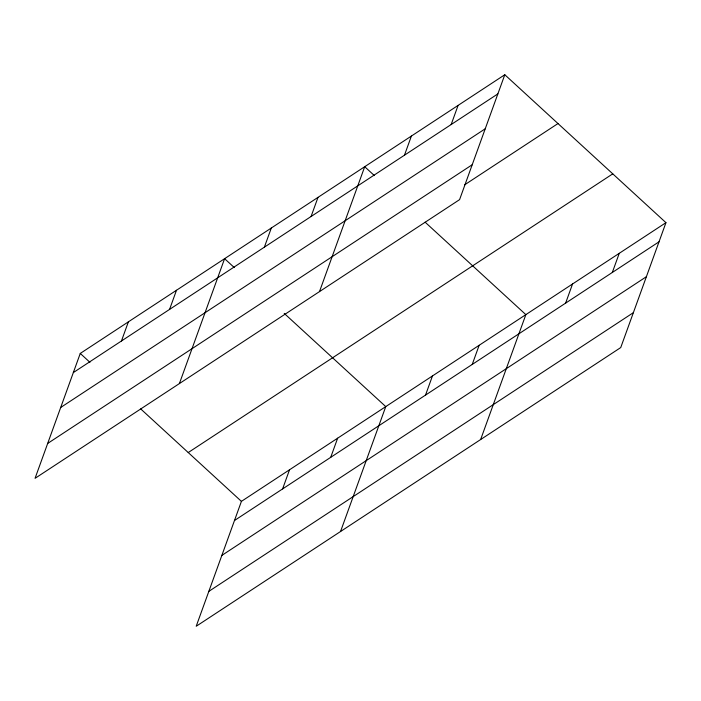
<?xml version="1.0" encoding="UTF-8"?>
<svg xmlns="http://www.w3.org/2000/svg" width="701" height="701" viewBox="0 0 701 701"><rect width="100%" height="100%" fill="white"/><g stroke="black" fill="none" stroke-linecap="round" stroke-linejoin="round"><path stroke-width="1.05" d="M504.799 74.735L80.264 353.435L35.05 478.336L459.584 199.636L504.799 74.735L665.95 222.664L620.736 347.565L196.201 626.265L241.416 501.364L665.95 222.664M121.448 340.993L128.379 321.847M169.563 309.413L176.486 290.267M179.395 383.578L224.6 258.678L234.274 267.554M264.373 247.164L271.305 228.027M311.069 216.513L318 197.367M319.49 291.607L364.704 166.707L374.369 175.583M282.599 488.921L289.531 469.775M404.468 155.193L411.399 136.055M330.714 457.341L337.645 438.195M451.164 124.541L458.095 105.395M340.546 531.507L385.76 406.606L284.229 313.408M425.525 395.092L432.456 375.955M472.229 364.441L479.151 345.295M480.641 439.536L525.855 314.635L425.13 222.182M565.619 303.13L572.551 283.984M612.323 272.47L619.255 253.324M73.333 372.582L497.868 93.881M60.698 407.483L485.232 128.782M47.686 443.435L472.22 164.735M464.579 184.871L557.978 123.551M188.236 452.548L612.77 173.848M234.485 520.51L659.019 241.81M221.849 555.411L646.383 276.711M208.837 591.364L633.371 312.664M80.264 353.435L89.93 362.312M140.691 408.911L241.416 501.364"/></g></svg>
